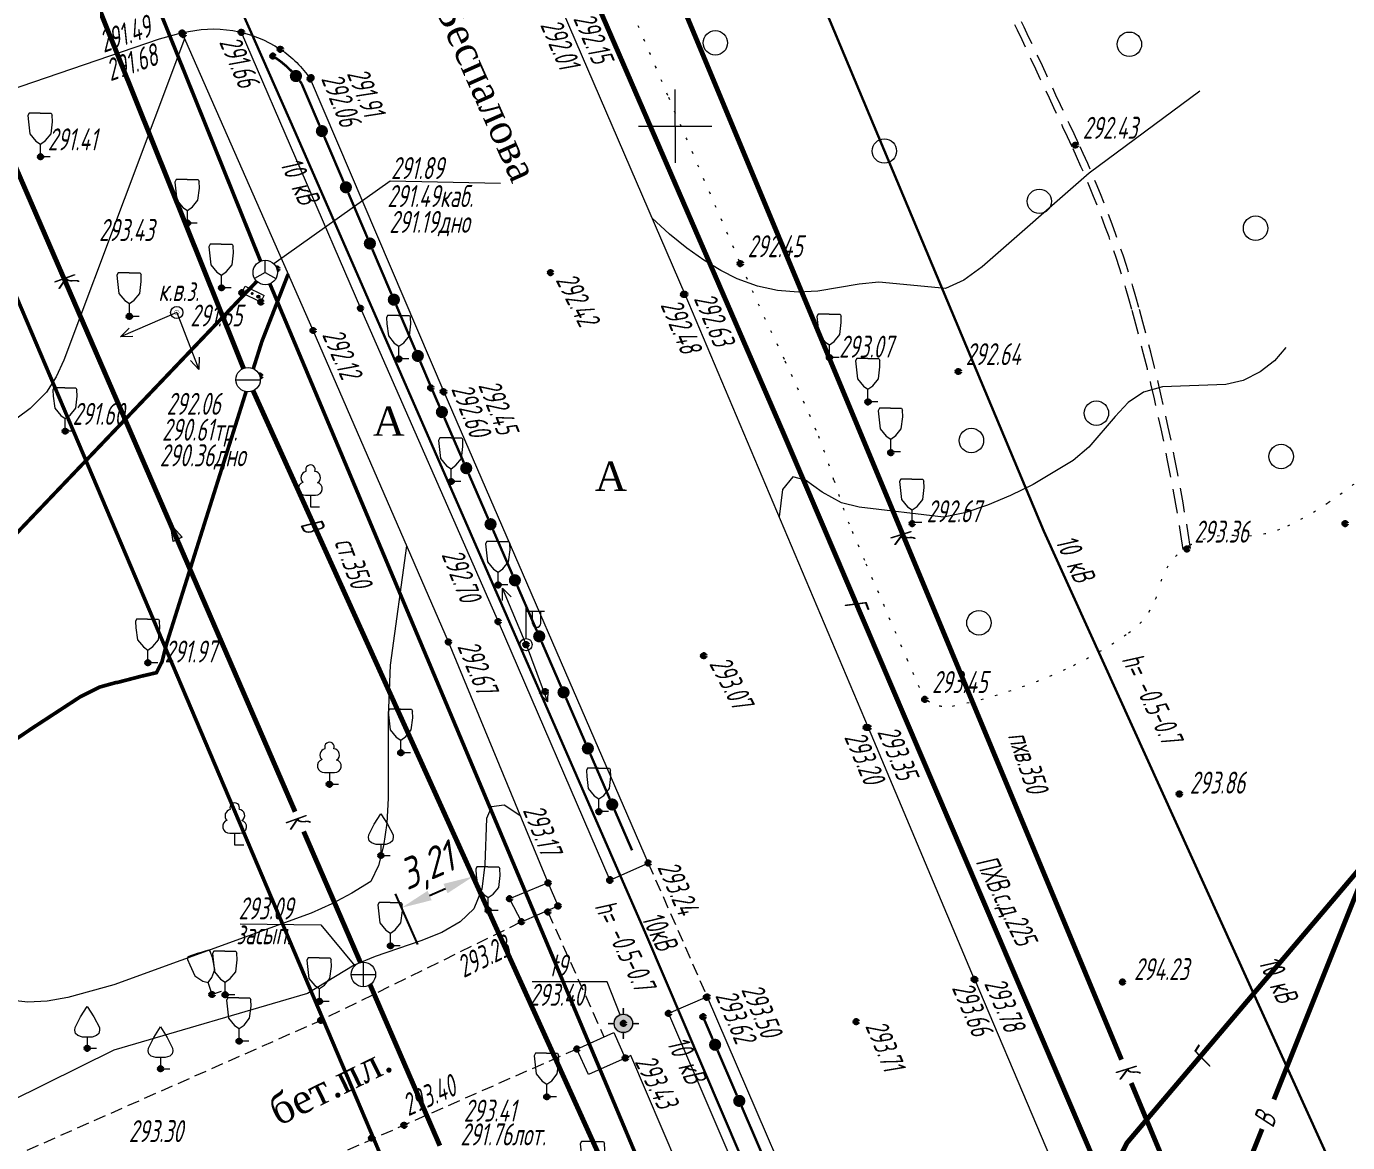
# Model space of a CAD drawing. Header units: metres. Extents: x -857 to 4713, y -766 to 4803.
# Drawn here: x 1814.2 to 1868.3, y 2141.1 to 2186.7 of the extents above; entities that cross this region are included whole.
import ezdxf

# ---------------------------------------------------------------- set-up
doc = ezdxf.new("R2010")
doc.units = ezdxf.units.M
doc.set_wipeout_variables(frame=1)
for name, pattern in [('71100000a', [1, 0, -1]), ('COMMUN', [6, 5, -1]), ('DASHED', [0.75, 0.5, -0.25]), ('DASHEDX2', [1.5, 1, -0.5])]:
    doc.linetypes.add(name, pattern=pattern)
for name, color, linetype, lineweight, transparency in [('31252100', 7, 'Continuous', 18, 0.65), ('51361400', 7, 'Continuous', 18, 0.65), ('51361800', 7, 'Continuous', 18, 0.65), ('51361960', 7, 'Continuous', 18, 0.65), ('51472300', 7, 'Continuous', 18, 0.65), ('51478610', 7, 'Continuous', 18, 0.65), ('71100000', 7, 'Continuous', 18, 0.65), ('71133100', 7, 'Continuous', 18, 0.65), ('71133200', 7, 'Continuous', 18, 0.65), ('71133300', 7, 'Continuous', 18, 0.65), ('82211000', 7, 'Continuous', 18, 0.65), ('Commun', 7, 'Continuous', 18, 0.65), ('ELE_SKLAD', 7, 'Continuous', 18, 0.65), ('GEO_POINTS', 7, 'Continuous', 18, 0.65), ('Grid', 7, 'Continuous', 18, 0.65), ('Otm', 7, 'Continuous', 18, 0.65), ('R_Поверхность6_CNT-MAJ', 7, 'Continuous', 18, 0.65), ('R_Поверхность6_CNT-MIN', 7, 'Continuous', 18, 0.65), ('R_Поверхность7_CNT-MIN', 7, 'Continuous', 18, 0.65), ('Sit', 7, 'Continuous', 18, 0.65), ('Text', 7, 'Continuous', 18, 0.65), ('Text_com', 7, 'Continuous', 18, 0.65), ('Us_znak', 7, 'Continuous', 18, 0.65), ('Us_znak_fon', 7, 'Continuous', 18, 0.65)]:
    doc.layers.add(name, color=color, linetype=linetype, lineweight=lineweight, transparency=transparency)
doc.styles.add('eskd', font='ESKD1.shx', dxfattribs={"width": 1.2, "oblique": 15})
doc.styles.get("Standard").update_dxf_attribs({"font": 'GOST_0.TTF', "oblique": 15})
doc.styles.add('style1', font='times.ttf', dxfattribs={"height": 1})
doc.linetypes.add('KABELww_500', pattern='A,0.0001,-0.4,[131,ltypeshp.shx,S=0.4,R=90,X=0.4,Y=-0.4],0.2,[131,ltypeshp.shx,S=0.2,R=90,X=0.4,Y=-0.2],3.6,[131,ltypeshp.shx,S=0.2,R=-90,X=-0.4,Y=0.2],0.2,[131,ltypeshp.shx,S=0.4,R=-90,X=-0.4,Y=0.4],-0.8,4,-0.4', length=9.6001)
doc.linetypes.add('ПОДЗ_ЛИНИИ_СВЯЗИ', pattern='A,4.8,-0.2,[133,ltypeshp.shx,S=0.2,R=0,X=-0.2,Y=0],-0.2,4.8,-2', length=12)
doc.dimstyles.new('ISO-25', dxfattribs={"dimtxt": 2.5, "dimasz": 2.5, "dimexe": 1.25, "dimexo": 0.625, "dimtad": 1, "dimtxsty": 'Standard', "dimcen": 2.5, "dimadec": 0, "dimazin": 0, "dimtfac": 1, "dimtmove": 0, "dimatfit": 3, "dimfxl": 1, "dimarcsym": 0})

# ---------------------------------------------------------------- blocks, each defined once
blk = doc.blocks.new('71133200')
for p, q in [((-0.924145, 3.560442), (-1.024145, 3.360442)), ((-1.024145, 3.360442), (-0.977382, 2.864397)), ((-0.024145, 3.560442), (-0.924145, 3.560442)), ((-0.024145, 3.560442), (0.875855, 3.560442)), ((0.875855, 3.560442), (0.958164, 3.395824)), ((0.975974, 2.864397), (0.958164, 3.395824)), ((-0.977382, 2.864397), (-0.861899, 1.88241)), ((0.861899, 1.88241), (0.975974, 2.864397)), ((-0.861899, 1.88241), (-0.374616, 1.28565)), ((-0.374616, 1.28565), (0, 1.039723)), ((0, 1.039723), (0.401375, 1.321765)), ((0.401375, 1.321765), (0.861899, 1.88241)), ((0, 0), (0, 1.039723)), ((0.8, 0), (0, 0))]:
    blk.add_line(p, q)
at = {"style": 'eskd', "oblique": 14.99997778}
blk.add_attdef('Z', (1.873004, -0.239356), '', height=2, dxfattribs=at)
blk = doc.blocks.new('71133100')
for p, q in [((-0.39, 0.96), (0.43, 0.96)), ((0, 0.96), (0, 0)), ((0, 0), (0.75, 0))]:
    blk.add_line(p, q)
for centre, radius, start, end in [((0.01, 3.04), 0.39, 339.52, 198.62), ((-0.26, 2.38), 0.52, 101.09, 227.21), ((0.33, 2.4), 0.5, 301.87, 85.62), ((-0.44, 1.5), 0.538, 107.1058, 275.2306), ((0.46, 1.48), 0.52, 267.04, 76.7)]:
    blk.add_arc(centre, radius, start, end)
at = {"style": 'eskd', "oblique": 15}
blk.add_attdef('Z', (1.7, -0.17), '', height=2, dxfattribs=at)
blk = doc.blocks.new('51478610')
at = {"style": 'eskd', "oblique": 15}
blk.add_attdef('Z', (1.11, -0.78), '', height=2, dxfattribs=at)
at = {"color": 7}
blk.add_wipeout([(0.5, 0.05), (0.48, 0.15), (0.44, 0.24), (0.39, 0.32), (0.32, 0.39), (0.24, 0.44), (0.15, 0.48), (0.05, 0.5), (-0.05, 0.5), (-0.15, 0.48), (-0.24, 0.44), (-0.32, 0.39), (-0.39, 0.32), (-0.44, 0.24), (-0.48, 0.15), (-0.5, 0.05), (-0.5, -0.05), (-0.48, -0.15), (-0.44, -0.24), (-0.39, -0.32), (-0.32, -0.39), (-0.24, -0.44), (-0.15, -0.48), (-0.05, -0.5), (0.05, -0.5), (0.15, -0.48), (0.24, -0.44), (0.32, -0.39), (0.39, -0.32), (0.44, -0.24), (0.48, -0.15), (0.5, -0.05)], dxfattribs=at)
at = {"color": 7, "const_width": 0.375}
blk.add_lwpolyline([(0.01, 0.01, 1), (-0.01, -0.01, 1), (0.01, 0.01)], format="xyb", close=True, dxfattribs=at)
blk.add_circle((0, 0), 0.5)
blk = doc.blocks.new('71133300')
for p, q in [((0, 0.91), (0, 0)), ((0, 0), (0.76, 0))]:
    blk.add_line(p, q)
blk.add_lwpolyline([(0, 0.91), (-0.38, 0.91), (-0.76, 1.03), (-0.95, 1.21), (-1.01, 1.47), (-0.99, 1.69), (-0.54, 2.57), (0, 3.42), (0.54, 2.57), (0.99, 1.69), (1.01, 1.47), (0.95, 1.21), (0.76, 1.03), (0.39, 0.91)], close=True)
at = {"style": 'eskd', "oblique": 15}
blk.add_attdef('Z', (1.77, -0.69), '', height=2, dxfattribs=at)
blk = doc.blocks.new('*U245')
at = {"layer": '82211000', "linetype": 'Continuous', "ltscale": 0.5}
for points in [[(5192401.539, 4968912.652, 1), (5192401.737, 4968912.193, 1)], [(5192402.527, 4968910.355, 1), (5192402.725, 4968909.896, 1)], [(5192403.515, 4968908.059, 1), (5192403.713, 4968907.6, 1)], [(5192404.503, 4968905.762, 1), (5192404.701, 4968905.303, 1)], [(5192405.491, 4968903.466, 1), (5192405.689, 4968903.007, 1)], [(5192406.486, 4968901.173, 1), (5192406.688, 4968900.715, 1)], [(5192407.494, 4968898.885, 1), (5192407.695, 4968898.427, 1)], [(5192408.501, 4968896.597, 1), (5192408.703, 4968896.139, 1)], [(5192409.509, 4968894.309, 1), (5192409.71, 4968893.851, 1)], [(5192410.516, 4968892.021, 1), (5192410.718, 4968891.563, 1)], [(5192411.524, 4968889.732, 1), (5192411.725, 4968889.275, 1)], [(5192412.531, 4968887.444, 1), (5192412.733, 4968886.987, 1)], [(5192413.538, 4968885.156, 1), (5192413.74, 4968884.699, 1)], [(5192414.546, 4968882.868, 1), (5192414.747, 4968882.411, 1)], [(5192415.553, 4968880.58, 1), (5192415.755, 4968880.123, 1)], [(5192416.561, 4968878.292, 1), (5192416.762, 4968877.835, 1)], [(5192417.568, 4968876.004, 1), (5192417.77, 4968875.547, 1)], [(5192418.571, 4968873.714, 1), (5192418.766, 4968873.254, 1)], [(5192419.546, 4968871.412, 1), (5192419.741, 4968870.952, 1)], [(5192420.521, 4968869.11, 1), (5192420.716, 4968868.65, 1)], [(5192421.496, 4968866.808, 1), (5192421.691, 4968866.348, 1)], [(5192422.47, 4968864.506, 1), (5192422.665, 4968864.045, 1)], [(5192423.445, 4968862.204, 1), (5192423.64, 4968861.743, 1)], [(5192424.42, 4968859.902, 1), (5192424.615, 4968859.441, 1)]]:
    blk.add_hatch(color=256, dxfattribs=at).paths.add_polyline_path(points, flags=0)
at = {"layer": '82211000', "linetype": 'Continuous', "ltscale": 0.5, "flags": 128}
blk.add_lwpolyline([(5192401.144, 4968913.57, 0.1, 0.1, 0), (5192401.539, 4968912.652, 0, 0, 0)], format="xyseb", dxfattribs=at)
at = {"layer": '82211000', "linetype": 'Continuous', "ltscale": 0.5, "const_width": 0.1}
for points in [[(5192401.737, 4968912.193), (5192402.527, 4968910.355)], [(5192402.725, 4968909.896), (5192403.515, 4968908.059)], [(5192403.713, 4968907.6), (5192404.503, 4968905.762)], [(5192404.701, 4968905.303), (5192405.491, 4968903.466)], [(5192406.688, 4968900.715), (5192407.494, 4968898.885)], [(5192407.695, 4968898.427), (5192408.501, 4968896.597)], [(5192408.703, 4968896.139), (5192409.509, 4968894.309)], [(5192409.71, 4968893.851), (5192410.516, 4968892.021)], [(5192410.718, 4968891.563), (5192411.524, 4968889.732)], [(5192411.725, 4968889.275), (5192412.531, 4968887.444)], [(5192412.733, 4968886.987), (5192413.538, 4968885.156)], [(5192413.74, 4968884.699), (5192414.546, 4968882.868)], [(5192414.747, 4968882.411), (5192415.553, 4968880.58)], [(5192415.755, 4968880.123), (5192416.561, 4968878.292)], [(5192416.762, 4968877.835), (5192417.568, 4968876.004)], [(5192418.766, 4968873.254), (5192419.546, 4968871.412)], [(5192419.741, 4968870.952), (5192420.521, 4968869.11)], [(5192420.716, 4968868.65), (5192421.496, 4968866.808)], [(5192421.691, 4968866.348), (5192422.47, 4968864.506)], [(5192422.665, 4968864.045), (5192423.445, 4968862.204)], [(5192423.64, 4968861.743), (5192424.42, 4968859.902)]]:
    blk.add_lwpolyline(points, dxfattribs=at)
at = {"layer": '82211000', "linetype": 'Continuous', "ltscale": 0.5}
for points in [[(5192405.689, 4968903.007, 0.1, 0.1, 0), (5192406.121, 4968902.002, 0.1, 0.1, 0), (5192406.486, 4968901.173, 0, 0, 0)], [(5192417.77, 4968875.547, 0.1, 0.1, 0), (5192418.436, 4968874.033, 0.1, 0.1, 0), (5192418.571, 4968873.714, 0, 0, 0)]]:
    blk.add_lwpolyline(points, format="xyseb", dxfattribs=at)
at = {"layer": '82211000', "ltscale": 0.5, "const_width": 0.1}
blk.add_lwpolyline([(5192424.615, 4968859.441), (5192425.388, 4968857.617)], dxfattribs=at)
blk = doc.blocks.new('*U249')
at = {"layer": '82211000', "linetype": 'Continuous', "ltscale": 0.5}
for points in [[(5192384.331, 4968952.245, 1), (5192384.654, 4968951.862, 1)], [(5192385.458, 4968950.032, 1), (5192385.654, 4968949.573, 1)], [(5192386.439, 4968947.733, 1), (5192386.635, 4968947.273, 1)], [(5192387.42, 4968945.433, 1), (5192387.616, 4968944.973, 1)], [(5192388.4, 4968943.134, 1), (5192388.597, 4968942.674, 1)], [(5192389.381, 4968940.834, 1), (5192389.577, 4968940.374, 1)], [(5192390.365, 4968938.536, 1), (5192390.564, 4968938.077, 1)], [(5192391.36, 4968936.242, 1), (5192391.559, 4968935.783, 1)], [(5192392.355, 4968933.949, 1), (5192392.554, 4968933.49, 1)], [(5192393.35, 4968931.655, 1), (5192393.549, 4968931.197, 1)], [(5192394.345, 4968929.362, 1), (5192394.544, 4968928.903, 1)], [(5192395.34, 4968927.068, 1), (5192395.539, 4968926.61, 1)], [(5192396.335, 4968924.775, 1), (5192396.534, 4968924.316, 1)], [(5192397.33, 4968922.481, 1), (5192397.529, 4968922.023, 1)]]:
    blk.add_hatch(color=256, dxfattribs=at).paths.add_polyline_path(points, flags=0)
at = {"layer": '82211000', "linetype": 'Continuous', "ltscale": 0.5, "flags": 128}
blk.add_lwpolyline([(5192383.555, 4968952.871, 0.1, 0.1, -0.129489), (5192383.635, 4968952.818, 0.1, 0.1, -0.055966), (5192384.326, 4968952.24, 0, 0, 0)], format="xyseb", dxfattribs=at)
at = {"layer": '82211000', "linetype": 'Continuous', "ltscale": 0.5}
for points in [[(5192384.648, 4968951.858, 0.1, 0.1, -0.008485), (5192384.727, 4968951.746, 0.1, 0.1, 0), (5192385.458, 4968950.032, 0, 0, 0)], [(5192389.577, 4968940.374, 0.1, 0.1, 0), (5192390.174, 4968938.974, 0.1, 0.1, 0), (5192390.365, 4968938.536, 0, 0, 0)]]:
    blk.add_lwpolyline(points, format="xyseb", dxfattribs=at)
at = {"layer": '82211000', "linetype": 'Continuous', "ltscale": 0.5, "const_width": 0.1}
for points in [[(5192385.654, 4968949.573), (5192386.439, 4968947.733)], [(5192386.635, 4968947.273), (5192387.42, 4968945.433)], [(5192387.616, 4968944.973), (5192388.4, 4968943.134)], [(5192388.597, 4968942.674), (5192389.381, 4968940.834)], [(5192390.564, 4968938.077), (5192391.36, 4968936.242)], [(5192391.559, 4968935.783), (5192392.355, 4968933.949)], [(5192392.554, 4968933.49), (5192393.35, 4968931.655)], [(5192393.549, 4968931.197), (5192394.345, 4968929.362)], [(5192394.544, 4968928.903), (5192395.34, 4968927.068)], [(5192395.539, 4968926.61), (5192396.335, 4968924.775)], [(5192396.534, 4968924.316), (5192397.33, 4968922.481)]]:
    blk.add_lwpolyline(points, dxfattribs=at)
at = {"layer": '82211000', "ltscale": 0.5, "const_width": 0.1}
blk.add_lwpolyline([(5192397.529, 4968922.023), (5192398.242, 4968920.378)], dxfattribs=at)
blk = doc.blocks.new('31252100a')
blk.add_circle((0, 0), 1)
blk = doc.blocks.new('51472300')
for p, q in [((0, 0.5), (0, 3)), ((0, 2.75), (1.5, 2.75)), ((0.54, 1.74), (0.54, 2.75)), ((1.2, 1.74), (1.2, 2.75))]:
    blk.add_line(p, q)
at = {"color": 7}
for radius in [0.5, 0.05]:
    blk.add_circle((0, 0), radius, dxfattribs=at)
blk.add_arc((0.87, 1.75), 0.331, 182.1567, 357.8433)
at = {"oblique": 15}
blk.add_attdef('Z', (1.02, -1.37), '', height=2, dxfattribs=at)
blk = doc.blocks.new('51361400a')
at = {"style": 'eskd', "oblique": 15}
for tag, p in [('Z', (1.72, 1.4)), ('Z1', (1.72, -1)), ('Z2', (1.72, -3.4))]:
    blk.add_attdef(tag, p, '', height=2, dxfattribs=at)
at = {"color": 7}
blk.add_wipeout([(-0.1, 1), (-0.29, 0.96), (-0.47, 0.89), (-0.64, 0.78), (-0.78, 0.64), (-0.89, 0.47), (-0.96, 0.29), (-1, 0.1), (-1, -0.1), (-0.96, -0.29), (-0.89, -0.47), (-0.78, -0.64), (-0.64, -0.78), (-0.47, -0.89), (-0.29, -0.96), (-0.1, -1), (0.1, -1), (0.29, -0.96), (0.47, -0.89), (0.64, -0.78), (0.78, -0.64), (0.89, -0.47), (0.96, -0.29), (1, -0.1), (1, 0.1), (0.96, 0.29), (0.89, 0.47), (0.78, 0.64), (0.64, 0.78), (0.47, 0.89), (0.29, 0.96), (0.1, 1)], dxfattribs=at)
blk.add_line((-1, 0), (1, 0))
blk.add_circle((0, 0), 1)
blk = doc.blocks.new('51361960a')
at = {"style": 'eskd', "oblique": 15}
for tag, p in [('Z', (1.72, 1.4)), ('Z1', (1.72, -1)), ('Z2', (1.72, -3.4))]:
    blk.add_attdef(tag, p, '', height=2, dxfattribs=at)
at = {"color": 7}
blk.add_wipeout([(-0.1, 1), (-0.29, 0.96), (-0.47, 0.89), (-0.64, 0.78), (-0.78, 0.64), (-0.89, 0.47), (-0.96, 0.29), (-1, 0.1), (-1, -0.1), (-0.96, -0.29), (-0.89, -0.47), (-0.78, -0.64), (-0.64, -0.78), (-0.47, -0.89), (-0.29, -0.96), (-0.1, -1), (0.1, -1), (0.29, -0.96), (0.47, -0.89), (0.64, -0.78), (0.78, -0.64), (0.89, -0.47), (0.96, -0.29), (1, -0.1), (1, 0.1), (0.96, 0.29), (0.89, 0.47), (0.78, 0.64), (0.64, 0.78), (0.47, 0.89), (0.29, 0.96), (0.1, 1)], dxfattribs=at)
blk.add_wipeout([(-0.1, 1), (-0.29, 0.96), (-0.47, 0.89), (-0.64, 0.78), (-0.78, 0.64), (-0.89, 0.47), (-0.96, 0.29), (-1, 0.1), (-1, -0.1), (-0.96, -0.29), (-0.89, -0.47), (-0.78, -0.64), (-0.64, -0.78), (-0.47, -0.89), (-0.29, -0.96), (-0.1, -1), (0.1, -1), (0.29, -0.96), (0.47, -0.89), (0.64, -0.78), (0.78, -0.64), (0.89, -0.47), (0.96, -0.29), (1, -0.1), (1, 0.1), (0.96, 0.29), (0.89, 0.47), (0.78, 0.64), (0.64, 0.78), (0.47, 0.89), (0.29, 0.96), (0.1, 1)], dxfattribs=at)
for q in [(-0.87, -0.5), (0, 1), (0.87, -0.5)]:
    blk.add_line((0, 0), q)
blk.add_circle((0, 0), 1)
blk = doc.blocks.new('51361800a')
at = {"style": 'eskd', "oblique": 15}
for tag, p in [('Z', (1.72, 1.4)), ('Z1', (1.72, -1)), ('Z2', (1.72, -3.4))]:
    blk.add_attdef(tag, p, '', height=2, dxfattribs=at)
at = {"color": 7}
blk.add_wipeout([(-0.1, 1), (-0.29, 0.96), (-0.47, 0.89), (-0.64, 0.78), (-0.78, 0.64), (-0.89, 0.47), (-0.96, 0.29), (-1, 0.1), (-1, -0.1), (-0.96, -0.29), (-0.89, -0.47), (-0.78, -0.64), (-0.64, -0.78), (-0.47, -0.89), (-0.29, -0.96), (-0.1, -1), (0.1, -1), (0.29, -0.96), (0.47, -0.89), (0.64, -0.78), (0.78, -0.64), (0.89, -0.47), (0.96, -0.29), (1, -0.1), (1, 0.1), (0.96, 0.29), (0.89, 0.47), (0.78, 0.64), (0.64, 0.78), (0.47, 0.89), (0.29, 0.96), (0.1, 1)], dxfattribs=at)
for p, q in [((-1, 0), (1, 0)), ((0, -1), (0, 1))]:
    blk.add_line(p, q)
blk.add_circle((0, 0), 1)
blk = doc.blocks.new('GRID')
at = {"layer": 'Grid', "color": 104}
blk.add_line((-1.5, 0), (1.5, 0), dxfattribs=at)
for points in [[(0, 0), (0, 1.5)], [(0, 0), (0, -1.5)]]:
    blk.add_lwpolyline(points, dxfattribs=at)
blk = doc.blocks.new('NAPR')
at = {"layer": 'Us_znak', "color": 0, "linetype": 'Continuous', "lineweight": -2}
for p in [(-0.191, 2.038), (0.189, 2.037)]:
    blk.add_line(p, (0, 2.5), dxfattribs=at)
blk.add_lwpolyline([(0, 0), (0, 2.5)], dxfattribs=at)
blk = doc.blocks.new('POINT')
at = {"layer": 'Us_znak', "linetype": 'Continuous', "lineweight": -2}
h = blk.add_hatch(color=0, dxfattribs=at)
edge = h.paths.add_edge_path()
edge.add_arc((0, 0), 0.05, 0, 360)
at = {"layer": 'Us_znak_fon', "linetype": 'Continuous', "true_color": 0xffffff}
blk.add_hatch(color=7, dxfattribs=at).paths.add_polyline_path([(-0.422, 0.05, -0.346708), (-0.05, 0.422), (-0.05, 0.625), (0.05, 0.625), (0.05, 0.422, -0.346708), (0.422, 0.05), (0.625, 0.05), (0.625, -0.05), (0.422, -0.05, -0.346708), (0.05, -0.422), (0.05, -0.625), (-0.05, -0.625), (-0.05, -0.422, -0.346708), (-0.422, -0.05), (-0.625, -0.05), (-0.625, 0.05)])
at = {"layer": 'Us_znak', "color": 0, "linetype": 'Continuous', "lineweight": -2}
for p, q in [((0, 0.375), (0, 0.625)), ((-0.625, 0), (-0.375, 0)), ((0.375, 0), (0.625, 0)), ((0, -0.625), (0, -0.375))]:
    blk.add_line(p, q, dxfattribs=at)
for radius in [0.375, 0.05]:
    blk.add_circle((0, 0), radius, dxfattribs=at)
blk = doc.blocks.new('A$C52264BE2')
at = {"layer": 'Sit'}
h = blk.add_hatch(color=32, dxfattribs=at)
h.dxf.hatch_style = 1
h.paths.add_polyline_path([(0, 0.374), (0.714, 0.443), (0.15, 0)])
at = {"layer": 'Sit', "color": 32, "elevation": 285.308}
blk.add_lwpolyline([(0, 0.374), (0.714, 0.443), (0.15, 0), (0, 0.374)], dxfattribs=at)
blk = doc.blocks.new('*D331')
at = {"color": 0, "lineweight": -2, "transparency": 16777216}
for p, q in [((1833.193, 2150.451), (1832.284, 2152.527)), ((1830.251, 2149.164), (1829.343, 2151.239)), ((1830.738, 2151.168), (1831.39, 2151.453))]:
    blk.add_line(p, q, dxfattribs=at)
at = {"color": 0, "transparency": 16777216}
for points in [[(1831.306, 2151.644), (1831.473, 2151.262), (1832.535, 2151.954)], [(1830.655, 2151.359), (1830.822, 2150.977), (1829.593, 2150.667)]]:
    blk.add_solid(points, dxfattribs=at)
at = {"layer": 'Defpoints', "color": 0, "transparency": 16777216}
for p in [(1832.535, 2151.954), (1833.318, 2150.165), (1830.376, 2148.878)]:
    blk.add_point(p, dxfattribs=at)
at = {"color": 0, "transparency": 16777216, "insert": (1830.651, 2152.255), "char_height": 1.25, "attachment_point": 5, "rotation": 23.6333}
blk.add_mtext('3,21', dxfattribs=at)

msp = doc.modelspace()

# ---------------------------------------------------------------- hatches: boundary and pattern name
at = {"layer": 'Sit'}
h = msp.add_hatch(color=256, dxfattribs=at)
h.dxf.hatch_style = 1
edge = h.paths.add_edge_path()
edge.add_arc((1823.254, 2175.903), 0.0633, 0, 360)
h = msp.add_hatch(color=256, dxfattribs=at)
h.dxf.hatch_style = 1
edge = h.paths.add_edge_path()
edge.add_arc((1823.482, 2175.798), 0.0633, 0, 360)
h = msp.add_hatch(color=256, dxfattribs=at)
h.dxf.hatch_style = 1
edge = h.paths.add_edge_path()
edge.add_arc((1823.735, 2175.666), 0.0633, 0, 360)

# ---------------------------------------------------------------- linework, layer by layer
at = {"color": 192, "linetype": 'ПОДЗ_ЛИНИИ_СВЯЗИ', "lineweight": 60, "ltscale": 0.4, "const_width": 0.15, "flags": 128}
for points, elevation in [([(1803.87, 2226.659), (1823.825, 2177.119)], 290.074), ([(1800.191, 2207.842), (1840.928, 2111.803), (1856.126, 2095.571), (1872.754, 2058.324)], 290.481), ([(1824.205, 2176.194), (1853.39, 2106.725)], 290.074)]:
    msp.add_lwpolyline(points, dxfattribs=dict(at, elevation=elevation))
msp.add_lwpolyline([(1823.67, 2176.294), (1801.343, 2152.87)], dxfattribs=at)
at = {"layer": '71100000', "linetype": '71100000a', "ltscale": 0.5}
msp.add_lwpolyline([(1838.79, 2187.872, 0.00177), (1840.51, 2183.824, 0.001051), (1843.446, 2177.023, 0.010121), (1845.244, 2173.102, -0.01371), (1846.55, 2170.198, -0.026058), (1847.277, 2168.162, 0.025494), (1848.018, 2166.081, 0.002719), (1848.581, 2164.744, 0.000931), (1850.252, 2160.853, 0.002558), (1850.726, 2159.773, 0.00619), (1850.929, 2159.33, 0.147619), (1851.1, 2159.141, 0.070114), (1851.585, 2158.935, 0.117065), (1852.128, 2158.919, 0.026428), (1854.425, 2159.523, 0.035825), (1857.071, 2160.584, 0.039067), (1859.325, 2161.909, 0.188958), (1860.586, 2163.8, -0.209837), (1861.798, 2165.469, -0.153261), (1863.651, 2165.893, 0.130384), (1865.836, 2166.291, 0.041518), (1867.493, 2167.245, 0.023686), (1870.153, 2169.278, 0.07367)], format="xyb", dxfattribs=at)
at = {"layer": 'Commun', "color": 1, "linetype": 'KABELww_500', "lineweight": 30, "flags": 128}
msp.add_lwpolyline([(1754.518, 2345.67), (1759.465, 2333.845), (1767.312, 2315.667), (1778.051, 2290.959), (1796.038, 2248.672), (1799.985, 2239.65), (1806.538, 2224.711), (1825.247, 2182.366), (1839.593, 2149.556), (1853.497, 2117.028), (1865.402, 2089.373), (1865.402, 2089.373)], dxfattribs=at)
at = {"layer": 'Commun', "color": 106, "linetype": 'COMMUN', "ltscale": 0.7, "const_width": 0.2, "flags": 128}
for points, elevation in [([(1770.988, 2295.787), (1794.618, 2243.743), (1823.314, 2172.272), (1848.217, 2117.241)], 288.015), ([(1865.273, 2142.826), (1873.151, 2162.525)], 285.381), ([(1851.867, 2109.304), (1864.79, 2141.618)], 285.381)]:
    msp.add_lwpolyline(points, dxfattribs=dict(at, elevation=elevation))
at = {"layer": 'Commun', "color": 4, "linetype": 'COMMUN', "ltscale": 0.7, "const_width": 0.2, "flags": 128}
msp.add_lwpolyline([(1893.493, 2183.69), (1885.977, 2182.036), (1876.849, 2161.782), (1859.267, 2141.055), (1858.358, 2139.3), (1845.272, 2169.941), (1825.789, 2214.873), (1813.516, 2244.405)], dxfattribs=at)
at = {"layer": 'Commun', "color": 1, "linetype": 'KABELww_500', "lineweight": 30, "elevation": 289.986, "flags": 128}
msp.add_lwpolyline([(1823.243, 2243.929), (1855.866, 2166.081), (1875.595, 2122.577), (1937.084, 1994.846)], dxfattribs=at)
at = {"layer": 'Commun', "color": 32, "linetype": 'COMMUN', "ltscale": 0.7, "const_width": 0.2, "flags": 128}
for points in [[(1810.12, 2189.481), (1825.237, 2154.597)], [(1825.587, 2153.789), (1827.911, 2148.425)], [(1828.303, 2147.521), (1831.158, 2140.933)]]:
    msp.add_lwpolyline(points, dxfattribs=at)
at = {"layer": 'Commun', "color": 32, "linetype": 'COMMUN', "ltscale": 0.7, "const_width": 0.2, "elevation": 289.283, "flags": 128}
for points in [[(1841.245, 2187.177), (1859.038, 2144.454)], [(1859.436, 2143.498), (1866.051, 2127.615), (1868.059, 2133.188)]]:
    msp.add_lwpolyline(points, dxfattribs=at)
at = {"layer": 'GEO_POINTS', "lineweight": 60}
for centre in [(1820.613, 2186.457, 291.488), (1820.653, 2186.392, 291.682), (1823.037, 2186.483, 291.663), (1824.632, 2185.791, 291.814), (1824.331, 2185.511, 291.818), (1825.857, 2184.579, 292.057), (1825.888, 2184.627, 291.915), (1857.149, 2181.867, 292.434), (1814.823, 2181.394, 291.409), (1820.834, 2178.679, 293.427), (1824.484, 2176.804, 291.89), (1835.688, 2176.652, 292.424), (1843.446, 2177.023, 292.448), (1822.227, 2176.031, 295.036), (1823.058, 2175.83, 291.912), (1841.124, 2175.763, 292.482), (1841.172, 2175.765, 292.627), (1820.397, 2175.019, 291.65), (1823.837, 2175.449, 291.937), (1827.911, 2175.192, 292.175), (1818.458, 2174.863, 291.058), (1825.971, 2174.283, 292.12), (1829.482, 2173.119, 292.349), (1847.09, 2173.174, 293.068), (1823.797, 2172.42, 292.062), (1852.363, 2172.607, 292.638), (1830.787, 2171.936, 292.501), (1831.293, 2171.788, 292.599), (1831.319, 2171.772, 292.448), (1848.668, 2171.363, 292.409), (1815.836, 2170.165, 291.597), (1849.6, 2169.287, 292.575), (1831.615, 2168.108, 292.529), (1850.475, 2166.387, 292.665), (1868.181, 2166.384, 293.344), (1861.713, 2165.346, 293.359), (1833.539, 2163.873, 292.727), (1833.541, 2162.377, 292.698), (1831.506, 2161.541, 292.67), (1834.682, 2161.432, 292.51), (1841.949, 2160.977, 293.071), (1819.217, 2160.693, 291.967), (1835.462, 2159.51, 292.893), (1850.99, 2159.193, 293.452), (1848.601, 2158.049, 293.204), (1848.679, 2158.042, 293.346), (1829.559, 2157.009, 292.705), (1826.637, 2155.722, 292.604), (1861.403, 2155.323, 293.858), (1837.661, 2154.6, 293.163), (1828.747, 2152.806, 292.338), (1839.68, 2152.498, 293.241), (1838.105, 2151.791, 293.212), (1838.126, 2151.813, 293.204), (1835.586, 2151.682, 293.173), (1834.006, 2151.038, 293.208), (1835.99, 2150.741, 293.205), (1833.137, 2150.562, 293.273), (1834.492, 2150.097, 293.228), (1835.575, 2150.496, 293.299), (1829.135, 2149.109, 293.086), (1828.033, 2147.939, 293.091), (1853.018, 2147.747, 293.784), (1853.034, 2147.721, 293.656), (1859.078, 2147.63, 294.232), (1821.839, 2147.118, 292.901), (1822.375, 2147.11, 292.888), (1826.232, 2146.839, 293.147), (1842.061, 2147.006, 293.624), (1842.095, 2147.017, 293.5), (1840.504, 2146.344, 293.421), (1826.287, 2146.062, 293.304), (1838.664, 2145.935, 293.402), (1841.921, 2146.21, 293.559), (1848.189, 2146.007, 293.705), (1822.946, 2145.209, 293.097), (1816.735, 2144.922, 292.899), (1836.765, 2144.889, 293.464), (1838.743, 2144.52, 293.432), (1819.734, 2144.08, 292.911), (1835.531, 2142.932, 294.954), (1829.692, 2141.769, 293.404), (1828.361, 2141.245, 293.421)]:
    msp.add_circle(centre, 0.06, dxfattribs=at)
at = {"layer": 'R_Поверхность6_CNT-MAJ', "color": 32, "elevation": 292, "flags": 128}
msp.add_lwpolyline([(1824.954, 2176.593, 0.15, 0.15, 0), (1823.877, 2173.832, 0.15, 0.15, 0), (1819.978, 2161.463, 0.15, 0.15, 0), (1819.793, 2160.733, 0.15, 0.15, 0), (1819.567, 2160.285, 0.15, 0.15, 0), (1818.948, 2160.141, 0.15, 0.15, 0), (1817.949, 2159.88, 0.15, 0.15, 0), (1817.923, 2159.885, 0.15, 0.15, 0), (1817.25, 2159.698, 0.15, 0.15, 0), (1816.441, 2159.293, 0.15, 0.15, 0), (1814.537, 2158.049, 0.15, 0.15, 0), (1811.399, 2155.935, 0.15, 0.15, 0), (1810.394, 2155.386, 0.15, 0.15, 0), (1809.459, 2155.009, 0.15, 0.15, 0), (1808.622, 2154.857, 0.15, 0.15, 0), (1806.767, 2155.416, 0.15, 0.15, 0), (1804.898, 2156.143, 0.15, 0.15, 0), (1804.075, 2156.598, 0.15, 0.15, 0), (1802.807, 2157.459, 0.15, 0.15, 0), (1802.058, 2158.062, 0.15, 0.15, 0), (1801.664, 2158.621, 0, 0, 0)], format="xyseb", dxfattribs=at)
at = {"layer": 'R_Поверхность6_CNT-MIN', "color": 32, "flags": 128}
for points, elevation in [([(1820.718, 2186.218), (1815.774, 2173.076), (1815.458, 2172.384), (1815.064, 2171.761), (1814.396, 2171.095), (1812.851, 2169.95), (1812.177, 2169.18), (1808.185, 2163.93), (1807.505, 2163.231), (1806.813, 2162.663), (1806.107, 2162.257), (1805.384, 2162.043), (1804.565, 2161.991), (1803.734, 2162.076), (1802.891, 2162.297), (1802.036, 2162.656), (1801.169, 2163.152), (1800.291, 2163.785), (1799.4, 2164.555), (1798.498, 2165.462), (1797.584, 2166.506)], 291.5), ([(1829.795, 2165.48), (1829.126, 2160.59), (1829.05, 2158.478), (1829.041, 2155.152), (1828.982, 2154.127), (1828.859, 2153.197), (1828.652, 2152.394), (1828.338, 2151.748), (1827.557, 2151.261), (1826.74, 2150.826), (1825.889, 2150.442), (1817.822, 2147.512), (1815.943, 2146.997), (1815.09, 2146.853), (1814.31, 2146.806), (1813.34, 2146.914), (1812.488, 2147.177), (1810.137, 2148.236), (1808.254, 2148.687), (1807.417, 2149.035), (1806.772, 2149.499), (1806.214, 2150.066), (1805.743, 2150.735)], 292.5), ([(1834.466, 2154.413), (1833.794, 2154.859), (1833.266, 2154.797), (1833.066, 2154.324), (1833, 2152.44), (1832.877, 2151.428), (1832.553, 2150.617), (1831.988, 2150.086), (1831.241, 2149.662), (1830.373, 2149.309), (1828.516, 2148.676), (1827.648, 2148.323), (1825.748, 2147.162), (1817.826, 2144.841), (1812.169, 2142.048), (1811.445, 2141.821), (1810.885, 2141.771), (1810.154, 2142.093), (1809.823, 2142.85)], 293)]:
    msp.add_lwpolyline(points, dxfattribs=dict(at, elevation=elevation))
at = {"layer": 'R_Поверхность7_CNT-MIN', "color": 32, "flags": 128}
for points, elevation in [([(1862.244, 2184.075), (1857.709, 2180.723), (1853.335, 2176.889), (1852.584, 2176.34), (1851.845, 2175.996), (1849.116, 2176.259), (1848.301, 2176.182), (1846.612, 2175.892), (1845.813, 2175.851), (1844.961, 2175.927), (1844.15, 2176.098), (1843.319, 2176.403), (1842.645, 2176.74), (1841.959, 2177.157), (1841.261, 2177.654), (1840.55, 2178.23), (1839.827, 2178.887)], 292.5), ([(1865.762, 2173.592), (1865.297, 2173.046), (1864.713, 2172.595), (1864.01, 2172.238), (1863.303, 2172.081), (1860.712, 2171.982), (1859.941, 2171.761), (1859.313, 2171.337), (1858.772, 2170.771), (1857.704, 2169.51), (1857.056, 2168.963), (1855.42, 2167.986), (1854.501, 2167.53), (1853.561, 2167.134), (1852.633, 2166.829), (1851.753, 2166.643), (1848.313, 2167.052), (1847.588, 2167.234), (1846.801, 2167.667), (1846.117, 2168.16), (1845.592, 2168.304), (1845.172, 2167.782), (1845.03, 2166.657)], 293)]:
    msp.add_lwpolyline(points, dxfattribs=dict(at, elevation=elevation))
at = {"layer": 'Sit', "flags": 128}
for points, elevation in [([(1797.789, 2277.725), (1801.462, 2269.121), (1806.568, 2257.188), (1817.197, 2232.163), (1825.138, 2213.415), (1831.369, 2198.714), (1836.206, 2187.292), (1841.172, 2175.765), (1848.679, 2158.042), (1853.018, 2147.747)], 287.59), ([(1820.613, 2186.457), (1819.676, 2186.203)], 291.488), ([(1835.586, 2151.682), (1831.506, 2161.541), (1825.971, 2174.283), (1820.613, 2186.457)], 293.173), ([(1823.037, 2186.483), (1827.911, 2175.192), (1833.541, 2162.377), (1838.105, 2151.791), (1839.68, 2152.498)], 291.663), ([(1819.676, 2186.203), (1811.458, 2183.392), (1802.201, 2179.487), (1792.86, 2175.636)], 291.423), ([(1823.837, 2175.449), (1823.058, 2175.83), (1823.189, 2176.099), (1823.969, 2175.718)], 291.937), ([(1823.837, 2175.449), (1823.969, 2175.718)], 291.937), ([(1835.586, 2151.682), (1834.006, 2151.038), (1834.492, 2150.097), (1835.99, 2150.741), (1835.586, 2151.682)], 293.173), ([(1838.534, 2146.287), (1837.999, 2147.639), (1834.931, 2147.639)], 293.402), ([(1842.095, 2147.017), (1840.504, 2146.344), (1845.907, 2133.751), (1857.818, 2106.036), (1865.561, 2088.294)], 293.5), ([(1842.095, 2147.017), (1847.346, 2134.83), (1852.433, 2122.892), (1852.433, 2122.892)], 293.5), ([(1848.826, 2121.662), (1844.093, 2132.629), (1838.973, 2144.618), (1838.743, 2144.52)], 293.97)]:
    msp.add_lwpolyline(points, dxfattribs=dict(at, elevation=elevation))
at = {"layer": 'Sit', "linetype": 'DASHEDX2'}
for points in [[(1823.526, 2265.308, 0.007412), (1825.858, 2261.069, 0.008722), (1827.955, 2257.53, 0.001961), (1828.798, 2256.176, -0.004281), (1829.179, 2255.557, -0.104265), (1830.651, 2251.333, 0.059888), (1832.579, 2243.699, 0.036223), (1834.172, 2240.309, -0.039859), (1835.58, 2237.257, -0.143981), (1836.029, 2230.514, 0.131018), (1836.339, 2222.95, 0.007018), (1837.336, 2219.896, 0.034867), (1837.596, 2219.281, 0.009275), (1838.41, 2217.745, -0.008028), (1839.35, 2215.984, -0.012289), (1842.344, 2209.777, 0.011484), (1845.544, 2203.116, 0.022527), (1849.234, 2196.608, -0.019232), (1853.593, 2189.038, -0.010593), (1854.034, 2188.154, -0.001501), (1857.013, 2181.804, -0.041545), (1859.462, 2175.149, -0.029346), (1861.564, 2165.324, -0.029346)], [(1823.791, 2265.449, 0.007412), (1826.118, 2261.217, 0.008722), (1828.211, 2257.687, 0.001961), (1829.052, 2256.335, -0.004281), (1829.435, 2255.712, -0.104265), (1830.949, 2251.372, 0.059888), (1832.859, 2243.807, 0.036223), (1834.434, 2240.456, -0.039859), (1835.861, 2237.361, -0.143981), (1836.321, 2230.449, 0.131018), (1836.626, 2223.039, 0.007018), (1837.62, 2219.993, 0.034867), (1837.863, 2219.417, 0.009275), (1838.672, 2217.891, -0.008028), (1839.617, 2216.12, -0.012289), (1842.617, 2209.9, 0.011484), (1845.811, 2203.252, 0.022527), (1849.488, 2196.768, -0.019232), (1853.859, 2189.178, -0.010593), (1854.305, 2188.283, -0.001501), (1857.285, 2181.93, -0.041545), (1859.751, 2175.229, -0.029346), (1861.861, 2165.369, -0.029346)]]:
    msp.add_lwpolyline(points, format="xyb", dxfattribs=at)
at = {"layer": 'Sit', "flags": 128}
for points, elevation in [([(1820.613, 2186.457, -0.213199), (1824.632, 2185.791, -0.098442), (1825.857, 2184.579), (1831.319, 2171.772), (1839.68, 2152.498)], 291.488), ([(1853.034, 2147.721), (1858.086, 2135.826, 0.533802), (1866.081, 2132.835, 0.119515), (1867.954, 2135.545), (1869.735, 2140.252), (1874.368, 2153.469), (1876.558, 2159.366), (1877.91, 2162.906), (1882.903, 2177.153), (1884.396, 2180.894)], 293.656)]:
    msp.add_lwpolyline(points, format="xyb", dxfattribs=dict(at, elevation=elevation))
for points in [[(1833.642, 2180.298), (1829.125, 2180.393), (1824.368, 2177.01)], [(1822.991, 2150.01), (1826.296, 2149.966), (1827.676, 2148.293)]]:
    msp.add_lwpolyline(points, dxfattribs=at)
at = {"layer": 'Sit', "linetype": 'DASHED', "flags": 128}
for points, elevation in [([(1839.68, 2152.498), (1842.095, 2147.017)], 291.488), ([(1835.575, 2150.496), (1837.871, 2145.386)], 293.299), ([(1811.537, 2139.538), (1826.287, 2146.062), (1834.492, 2150.097)], 293.206), ([(1836.765, 2144.889), (1829.692, 2141.769), (1821.002, 2137.943), (1821.291, 2137.305), (1815.519, 2134.55)], 293.464)]:
    msp.add_lwpolyline(points, dxfattribs=dict(at, elevation=elevation))
at = {"layer": 'Sit', "elevation": 293.464, "flags": 128}
msp.add_lwpolyline([(1836.765, 2144.889), (1838.273, 2145.566), (1838.743, 2144.52), (1837.235, 2143.842)], close=True, dxfattribs=at)
at = {"layer": 'Sit'}
msp.add_circle((1823.735, 2175.666), 0.0633, dxfattribs=at)

# ---------------------------------------------------------------- block references
at = {"layer": '31252100', "color": 7, "xscale": 0.5, "yscale": 0.5, "zscale": 0.5}
for p in [(1842.424, 2186.052), (1859.36, 2185.996), (1849.338, 2181.627), (1855.677, 2179.569), (1864.521, 2178.469), (1858.01, 2170.902), (1852.899, 2169.784), (1865.567, 2169.129), (1853.208, 2162.326)]:
    msp.add_blockref('31252100a', p, dxfattribs=at)
at = {"layer": '51472300', "color": 7, "xscale": 0.5, "yscale": 0.5, "zscale": 0.5}
msp.add_blockref('51472300', (1834.682, 2161.432, 292.51), dxfattribs=at)
at = {"layer": '71133100', "color": 7, "xscale": 0.5, "yscale": 0.5, "zscale": 0.5}
for p in [(1825.86, 2167.07, 292.375), (1826.637, 2155.722, 292.604), (1822.762, 2153.243, 291.839)]:
    msp.add_blockref('71133100', p, dxfattribs=at)
at = {"layer": '71133200', "color": 7, "xscale": 0.5, "yscale": 0.5, "zscale": 0.5}
for p in [(1814.823, 2181.394, 291.409), (1820.834, 2178.679, 293.427), (1822.227, 2176.031, 295.036), (1818.458, 2174.863, 291.058), (1829.482, 2173.119, 292.349), (1847.09, 2173.174, 293.068), (1848.668, 2171.363, 292.409), (1815.836, 2170.165, 291.597), (1849.6, 2169.324, 292.575), (1831.615, 2168.108, 292.529), (1850.475, 2166.424, 292.665), (1833.539, 2163.873, 292.727), (1819.217, 2160.693, 291.967), (1829.559, 2157.009, 292.705), (1837.661, 2154.6, 293.163), (1833.137, 2150.562, 293.273), (1829.135, 2149.109, 293.086), (1822.375, 2147.11, 292.888), (1826.232, 2146.839, 293.147), (1822.946, 2145.209, 293.097), (1835.531, 2142.932, 294.954), (1837.413, 2139.33, 292.805)]:
    msp.add_blockref('71133200', p, dxfattribs=at)
at = {"layer": '71133200', "color": 7, "xscale": 0.5, "yscale": 0.5, "zscale": 0.5, "rotation": 18.09025995664966}
msp.add_blockref('71133200', (1821.839, 2147.118, 292.901), dxfattribs=at)
at = {"layer": '71133300', "color": 7, "xscale": 0.5, "yscale": 0.5, "zscale": 0.5}
for p in [(1828.747, 2152.806, 292.338), (1816.735, 2144.922, 292.899), (1819.734, 2144.08, 292.911)]:
    msp.add_blockref('71133300', p, dxfattribs=at)
at = {"layer": '82211000', "color": 7}
for name in ['*U249', '*U245']:
    msp.add_blockref(name, (-5190559.223, -4966767.36), dxfattribs=at)
at = {"layer": 'Grid', "color": 7, "linetype": 'Continuous'}
msp.add_blockref('GRID', (1840.777, 2182.64), dxfattribs=at)
at = {"layer": 'Sit', "color": 7, "rotation": 93.45464801313906}
msp.add_blockref('A$C52264BE2', (1820.627, 2165.673, -285.308), dxfattribs=at)
at = {"layer": 'Sit', "color": 7, "linetype": 'Continuous', "rotation": 22.53825370905681}
msp.add_blockref('NAPR', (1834.682, 2161.432, 292.51), dxfattribs=at)
at = {"layer": 'Sit', "color": 7, "linetype": 'Continuous', "xscale": -1, "rotation": 200.6505008097862}
msp.add_blockref('NAPR', (1834.682, 2161.432, 292.51), dxfattribs=at)
at = {"layer": 'Sit', "color": 7, "linetype": 'Continuous'}
msp.add_blockref('POINT', (1838.664, 2145.935, 293.402), dxfattribs=at)

# ---------------------------------------------------------------- texts
at = {"layer": 'ELE_SKLAD', "oblique": 13, "width": 0.8}
msp.add_text('t9', height=0.9, dxfattribs=at).set_placement((1835.654, 2147.853, 293.464))
at = {"layer": 'Otm', "oblique": 13, "width": 0.8}
for s, rotation, p in [('291.49', 19.3084, (1817.407, 2185.639, 582.91)), ('292.01', 293.3045, (1835.249, 2186.791, 292.01)), ('292.15', 293.3045, (1836.602, 2187.047, 292.153)), ('291.68', 19.3084, (1817.684, 2184.474, 583.105)), ('291.66', 293.3466, (1822.117, 2186.085, 291.663)), ('291.91', 291.8569, (1827.341, 2184.802, 291.915)), ('292.06', 291.8569, (1826.291, 2184.587, 292.057)), ('292.42', 297.0377, (1835.879, 2176.352, 292.424)), ('292.63', 292.9557, (1841.531, 2175.59, 292.627)), ('292.48', 292.9557, (1840.166, 2175.337, 292.482)), ('292.12', 293.4827, (1826.329, 2174.112, 292.12)), ('292.60', 291.3415, (1831.612, 2171.895, 292.599)), ('292.45', 291.3415, (1832.719, 2172.047, 292.448)), ('292.70', 291.7877, (1831.214, 2165.115, 292.698)), ('292.67', 292.4809, (1831.861, 2161.363, 292.67)), ('293.07', 297.8243, (1842.158, 2160.651, 293.071)), ('293.20', 292.8547, (1847.685, 2157.651, 293.204)), ('293.35', 292.8547, (1849.035, 2157.867, 293.346)), ('293.17', 291.983, (1834.537, 2154.662, 293.173)), ('293.24', 293.7743, (1840.039, 2152.329, 293.241)), ('293.23', 26.0008, (1832.131, 2147.783, 293.228)), ('293.66', 293.0132, (1852.086, 2147.393, 293.656)), ('293.78', 293.0132, (1853.408, 2147.571, 293.784)), ('293.62', 292.9052, (1842.41, 2147.076, 293.624)), ('293.50', 292.9052, (1843.472, 2147.32, 293.5)), ('293.71', 292.6292, (1848.545, 2145.83, 293.705)), ('293.43', 296.6161, (1839.11, 2144.368, 293.432)), ('293.40', 23.8029, (1829.862, 2142.128, 293.404))]:
    msp.add_text(s, height=0.9, rotation=rotation, dxfattribs=at).set_placement(p)
for s, p in [('291.41', (1815.123, 2181.654, 291.409)), ('292.43', (1857.449, 2182.127, 292.434)), ('293.43', (1817.218, 2177.946, 293.427)), ('292.45', (1843.746, 2177.283, 292.448)), ('291.65', (1820.948, 2174.448, 291.65)), ('293.07', (1847.49, 2173.174, 293.068)), ('292.64', (1852.663, 2172.867, 292.638)), ('291.60', (1816.136, 2170.425, 291.597)), ('292.67', (1851.072, 2166.44, 292.665)), ('293.36', (1862.013, 2165.606, 293.359)), ('291.97', (1819.9, 2160.702, 291.967)), ('293.45', (1851.29, 2159.453, 293.452)), ('293.86', (1861.83, 2155.338, 293.858)), ('293.09', (1822.922, 2150.192, 293.091)), ('засып.', (1822.84, 2149.172, 293.091)), ('294.23', (1859.55, 2147.706, 294.232)), ('293.40', (1834.817, 2146.657, 581.479)), ('293.30', (1818.437, 2141.079, 293.302))]:
    msp.add_text(s, height=0.9, dxfattribs=at).set_placement(p)
at = {"layer": 'Text', "style": 'style1'}
for s, rotation, p in [('ул. Беспалова', 293.918, (1829.822, 2189.955, -285.22)), ('бет.пл.', 26.1162, (1824.556, 2141.718, -289.314))]:
    msp.add_text(s, height=1.2, rotation=rotation, dxfattribs=at).set_placement(p)
for p in [(1828.415, 2169.975), (1837.498, 2167.721)]:
    msp.add_text('А', height=1.2, dxfattribs=at).set_placement(p)
at = {"layer": 'Text_com', "color": 1, "oblique": 13, "width": 0.8}
for s, p in [('10 кВ ', (1824.604, 2181.096, 568.007)), ('10 кВ ', (1856.315, 2165.644, 568.007)), ('h= -0.5-0.7', (1859.026, 2160.829, 568.007)), ('h= -0.5-0.7', (1837.463, 2150.724, 568.007)), ('10 кВ ', (1864.617, 2148.434, 568.007)), ('10 кВ ', (1840.426, 2145.128, 568.007))]:
    msp.add_text(s, height=0.9, rotation=295.6548, dxfattribs=at).set_placement(p)
at = {"layer": 'Text_com', "oblique": 13, "width": 0.8}
for s, p in [('291.89', (1829.161, 2180.479, 1.51)), ('291.49каб.', (1829.011, 2179.334, 1.51)), ('291.19дно', (1829.092, 2178.278, 1.51)), ('к.в.з.', (1819.647, 2175.489, 0.079)), ('292.06', (1819.982, 2170.835, 292.062)), ('290.61тр.', (1819.796, 2169.775, 292.062)), ('290.36дно', (1819.702, 2168.726, 292.062)), ('293.41', (1832.138, 2141.919, 293.413)), ('291.76лот.', (1831.995, 2140.945, 293.413))]:
    msp.add_text(s, height=0.9, dxfattribs=at).set_placement(p)
for s, rotation, p in [('К', 302.9686, (1815.332, 2176.344, 287.746)), ('В', 296.7578, (1825.428, 2166.348, 282.899)), ('К', 300.3586, (1849.532, 2165.875, 286.771)), ('ст.350', 290.4517, (1826.829, 2165.622, 277.672)), ('Г', 290.4382, (1847.677, 2163.125, 282.899)), ('пхв.350', 288.6048, (1854.375, 2157.712, 569.543)), ('К', 302.9686, (1824.8, 2154.218, 287.746)), ('ПХВ.с.д.225', 296.1628, (1853.049, 2152.552, 856.215)), ('10кВ', 296.6455, (1839.387, 2150.227, 278.021)), ('Г', 57.2525, (1862.615, 2144.087, 282.899)), ('К', 300.3586, (1858.746, 2144.004, 286.771)), ('В', 69.8196, (1865.236, 2141.628, 282.899))]:
    msp.add_text(s, height=0.9, rotation=rotation, dxfattribs=at).set_placement(p)

# ---------------------------------------------------------------- dimensions: what is measured, and where the dimension line sits
dim = msp.add_aligned_dim(p1=(1830.376, 2148.878), p2=(1833.318, 2150.165), distance=1.953, dimstyle='ISO-25', override={"dimscale": 0.5})
dim.commit()
dim.dimension.update_dxf_attribs({"geometry": '*D331', "text_midpoint": (1830.651, 2152.255)})

# ---------------------------------------------------------------- next in the draw order: block references
at = {"layer": '51361400', "color": 7, "xscale": 0.5, "yscale": 0.5, "zscale": 0.5}
msp.add_blockref('51361400a', (1823.314, 2172.272, 288.015), dxfattribs=at)
at = {"layer": '51361800', "color": 7, "xscale": 0.5, "yscale": 0.5, "zscale": 0.5}
msp.add_blockref('51361800a', (1828.03, 2147.939, 293.091), dxfattribs=at)
at = {"layer": '51361960', "color": 7, "xscale": 0.5, "yscale": 0.5, "zscale": 0.5}
msp.add_blockref('51361960a', (1824.015, 2176.656), dxfattribs=at)
at = {"layer": '51478610', "color": 7, "xscale": 0.5, "yscale": 0.5, "zscale": 0.5}
msp.add_blockref('51478610', (1820.397, 2175.019, 291.65), dxfattribs=at)

# ---------------------------------------------------------------- next in the draw order: linework, layer by layer
msp.add_circle((1927.819, 2018.595), 2784.802)

# ---------------------------------------------------------------- next in the draw order: block references
at = {"layer": 'Sit', "color": 7, "linetype": 'Continuous', "rotation": 113.3213752860028}
msp.add_blockref('NAPR', (1820.397, 2175.019, 291.65), dxfattribs=at)
at = {"layer": 'Sit', "color": 7, "linetype": 'Continuous', "xscale": -1, "rotation": 201.3055858978623}
msp.add_blockref('NAPR', (1820.397, 2175.019, 291.65), dxfattribs=at)

doc.saveas('drawing.dxf')
